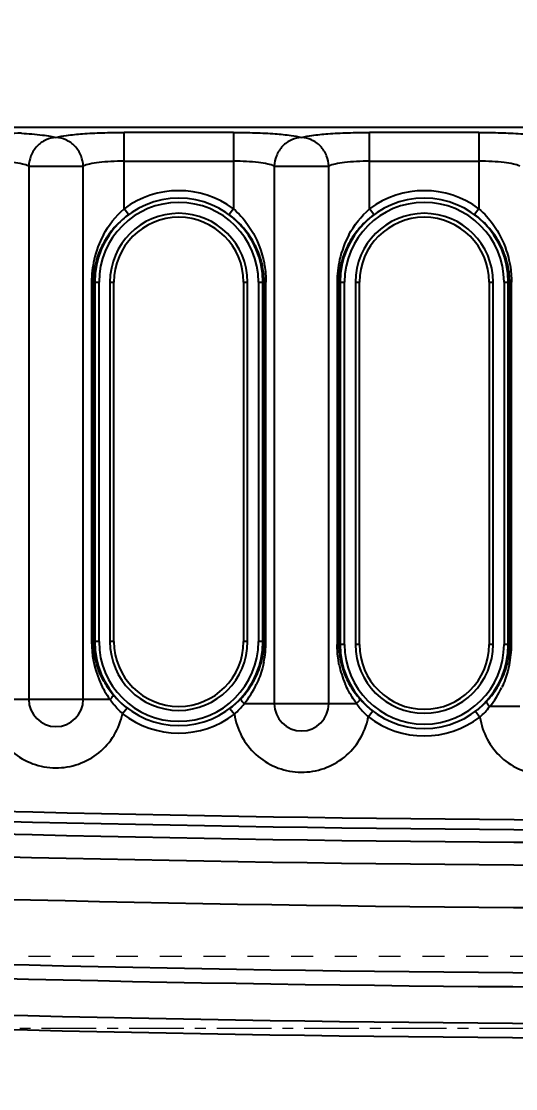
# Model space of a CAD drawing. Header units: millimetres. Extents: x 699 to 6116, y -3115 to -1923.
# Drawn here: x 997.2 to 1031.6, y -2572.3 to -2497.9 of the extents above; entities that cross this region are included whole.
import ezdxf

# ---------------------------------------------------------------- set-up
doc = ezdxf.new("R2010")
doc.units = ezdxf.units.MM
doc.header["$LTSCALE"] = 16.335
doc.header["$PDMODE"] = 3
doc.header["$PDSIZE"] = 0.3125
doc.linetypes.add('CENTER', pattern=[0.6, 0.375, -0.075, 0.075, -0.075])
doc.linetypes.add('HIDDEN', pattern=[0.2, 0.1, -0.1])
doc.layers.get('0').update_dxf_attribs({"linetype": 'CONTINUOUS'})
doc.layers.get('Defpoints').update_dxf_attribs({"linetype": 'CONTINUOUS'})
doc.layers.add('cool', color=153, linetype='HIDDEN', lineweight=9)
doc.styles.get("Standard").update_dxf_attribs({"font": 'txt', "width": 0.8})
doc.dimstyles.get("Standard").update_dxf_attribs({"dimtxt": 0.15625, "dimasz": 0.1875, "dimexe": 0.125, "dimexo": 0.0625, "dimtad": 0, "dimtih": 1, "dimtoh": 1, "dimdsep": 46, "dimtxsty": 'Standard', "dimcen": 0.09, "dimadec": 0, "dimazin": 0, "dimtp": 0.01, "dimtm": 0.01, "dimtfac": 1, "dimtofl": 0, "dimtmove": 0, "dimatfit": 3, "dimfxl": 0, "dimtolj": 1, "dimarcsym": 0})

# ---------------------------------------------------------------- blocks, each defined once
blk = doc.blocks.new('*D757')
at = {"color": 4, "lineweight": -2}
blk.add_line((976.485, -2500.543), (755.484, -2500.543), dxfattribs=at)
at = {"layer": 'Defpoints', "color": 0}
for p in [(1045.847, -2423.043), (755.484, -2500.543), (976.547, -2500.543)]:
    blk.add_point(p, dxfattribs=at)
at = {"color": 6, "insert": (740.151, -2500.543), "char_height": 10, "attachment_point": 5}
blk.add_mtext('\\A1;77.50', dxfattribs=at)
blk = doc.blocks.new('*D758')
at = {"color": 4, "lineweight": -2}
blk.add_line((890.285, -2596.043), (755.484, -2596.043), dxfattribs=at)
at = {"layer": 'Defpoints', "color": 0}
for p in [(1045.847, -2423.043), (755.484, -2596.043), (890.347, -2596.043)]:
    blk.add_point(p, dxfattribs=at)
at = {"color": 6, "insert": (738.151, -2596.043), "char_height": 10, "attachment_point": 5}
blk.add_mtext('\\A1;173.00', dxfattribs=at)
blk = doc.blocks.new('*D759')
at = {"color": 4, "lineweight": -2}
blk.add_line((895.847, -2600.255), (895.847, -2670.053), dxfattribs=at)
at = {"layer": 'Defpoints', "color": 0}
for p in [(1045.847, -2423.043), (895.847, -2600.193), (895.847, -2670.053)]:
    blk.add_point(p, dxfattribs=at)
at = {"color": 6, "insert": (895.847, -2686.72), "char_height": 10, "attachment_point": 5, "rotation": 90}
blk.add_mtext('\\A1;150.00', dxfattribs=at)
blk = doc.blocks.new('*D760')
at = {"color": 4, "lineweight": -2}
blk.add_line((960.347, -2429.905), (960.347, -2670.053), dxfattribs=at)
at = {"layer": 'Defpoints', "color": 0}
for p in [(1045.847, -2423.043), (960.347, -2429.843), (960.347, -2670.053)]:
    blk.add_point(p, dxfattribs=at)
at = {"color": 6, "insert": (960.347, -2685.387), "char_height": 10, "attachment_point": 5, "rotation": 90}
blk.add_mtext('\\A1;85.50', dxfattribs=at)
blk = doc.blocks.new('*D761')
at = {"color": 4, "lineweight": -2}
blk.add_line((979.847, -2503.905), (979.847, -2670.053), dxfattribs=at)
at = {"layer": 'Defpoints', "color": 0}
for p in [(1045.847, -2423.043), (979.847, -2503.843), (979.847, -2670.053)]:
    blk.add_point(p, dxfattribs=at)
at = {"color": 6, "insert": (979.847, -2684.72), "char_height": 10, "attachment_point": 5, "rotation": 90}
blk.add_mtext('\\A1;66.00', dxfattribs=at)

msp = doc.modelspace()

# ---------------------------------------------------------------- linework, layer by layer
at = {"color": 7, "linetype": 'Continuous'}
for p, q in [((994.907, -2505.305), (1106.842, -2505.305)), ((1011.949, -2505.667), (1004.333, -2505.667)), ((1004.333, -2510.99), (1004.333, -2505.667)), ((1011.949, -2505.667), (1011.949, -2510.99)), ((1029.042, -2505.667), (1021.426, -2505.667)), ((1021.426, -2510.99), (1021.426, -2505.667)), ((1029.042, -2505.667), (1029.042, -2510.99)), ((1004.333, -2507.667), (1011.949, -2507.667)), ((1021.426, -2507.667), (1029.042, -2507.667)), ((997.699, -2508.018), (1001.49, -2508.018)), ((997.699, -2508.018), (997.699, -2545.149)), ((1001.49, -2545.149), (1001.49, -2508.018)), ((1014.792, -2508.018), (1018.583, -2508.018)), ((1014.792, -2508.018), (1014.792, -2545.45)), ((1018.583, -2545.45), (1018.583, -2508.018)), ((1004.633, -2511.392), (1004.333, -2510.99)), ((1011.949, -2510.99), (1011.649, -2511.392)), ((1021.726, -2511.392), (1021.426, -2510.99)), ((1029.042, -2510.99), (1028.742, -2511.392)), ((1002.194, -2516.09), (1002.07, -2516.09)), ((1002.07, -2516.09), (1002.07, -2541.127)), ((1002.194, -2541.127), (1002.194, -2516.09)), ((1002.289, -2516.09), (1002.59, -2516.09)), ((1002.289, -2516.09), (1002.289, -2541.127)), ((1002.59, -2541.127), (1002.59, -2516.09)), ((1003.351, -2516.09), (1003.627, -2516.09)), ((1003.351, -2516.09), (1003.351, -2541.127)), ((1003.627, -2541.127), (1003.627, -2516.09)), ((1012.655, -2516.09), (1012.93, -2516.09)), ((1012.655, -2516.09), (1012.655, -2541.127)), ((1012.93, -2541.127), (1012.93, -2516.09)), ((1013.691, -2516.09), (1013.992, -2516.09)), ((1013.691, -2516.09), (1013.691, -2541.127)), ((1013.992, -2541.127), (1013.992, -2516.09)), ((1014.088, -2516.09), (1014.212, -2516.09)), ((1014.088, -2516.09), (1014.088, -2541.127)), ((1014.212, -2541.127), (1014.212, -2516.09)), ((1019.287, -2516.09), (1019.163, -2516.09)), ((1019.163, -2516.09), (1019.163, -2541.328)), ((1019.287, -2541.328), (1019.287, -2516.09)), ((1019.383, -2516.09), (1019.684, -2516.09)), ((1019.383, -2516.09), (1019.383, -2541.328)), ((1019.684, -2541.328), (1019.684, -2516.09)), ((1020.445, -2516.09), (1020.721, -2516.09)), ((1020.445, -2516.09), (1020.445, -2541.328)), ((1020.721, -2541.328), (1020.721, -2516.09)), ((1029.748, -2516.09), (1030.024, -2516.09)), ((1029.748, -2516.09), (1029.748, -2541.328)), ((1030.024, -2541.328), (1030.024, -2516.09)), ((1030.785, -2516.09), (1031.086, -2516.09)), ((1030.785, -2516.09), (1030.785, -2541.328)), ((1031.086, -2541.328), (1031.086, -2516.09)), ((1031.181, -2516.09), (1031.306, -2516.09)), ((1031.181, -2516.09), (1031.181, -2541.328)), ((1031.306, -2541.328), (1031.306, -2516.09)), ((1002.194, -2541.127), (1002.07, -2541.127)), ((1002.59, -2541.127), (1002.289, -2541.127)), ((1003.627, -2541.127), (1003.351, -2541.127)), ((1012.93, -2541.127), (1012.655, -2541.127)), ((1013.992, -2541.127), (1013.691, -2541.127)), ((1014.088, -2541.127), (1014.212, -2541.127)), ((1019.287, -2541.328), (1019.163, -2541.328)), ((1019.684, -2541.328), (1019.383, -2541.328)), ((1020.721, -2541.328), (1020.445, -2541.328)), ((1030.024, -2541.328), (1029.748, -2541.328)), ((1031.086, -2541.328), (1030.785, -2541.328)), ((1031.181, -2541.328), (1031.306, -2541.328)), ((1003.354, -2545.149), (995.604, -2545.149)), ((1004.538, -2545.753), (1004.23, -2546.148)), ((1020.521, -2545.45), (1012.698, -2545.45)), ((1031.886, -2545.652), (1029.791, -2545.652)), ((1011.707, -2545.781), (1012.012, -2546.179)), ((1021.648, -2545.967), (1021.341, -2546.363)), ((1028.801, -2545.982), (1029.106, -2546.38))]:
    msp.add_line(p, q, dxfattribs=at)
for centre, radius, start, end in [((1008.141, -2516.09), 6.365, 53.25404, 126.74596), ((1025.234, -2516.09), 6.365, 53.25404, 126.74596), ((1008.141, -2516.09), 5.852, 0, 180), ((1008.141, -2516.09), 5.551, 0, 180), ((1025.234, -2516.09), 5.852, 0, 180), ((1025.234, -2516.09), 5.551, 0, 180), ((1008.141, -2516.09), 4.79, 0, 180), ((1008.375, -2516.417), 6.265, 126.67154, 140.62332), ((1008.141, -2516.09), 4.514, 0, 180), ((1007.9, -2516.424), 6.275, 42.45432, 53.32018), ((1025.234, -2516.09), 4.79, 0, 180), ((1025.468, -2516.417), 6.265, 126.67154, 140.62332), ((1025.234, -2516.09), 4.514, 0, 180), ((1024.994, -2516.424), 6.275, 42.45432, 53.32018), ((1008.935, -2516.057), 6.86, 151.70951, 167.07638), ((1008.245, -2516.309), 6.097, 140.63545, 149.13661), ((1026.028, -2516.057), 6.86, 151.70951, 167.07638), ((1025.339, -2516.309), 6.097, 140.63545, 149.13661), ((1008.098, -2516.22), 5.924, 149.14275, 157.86892), ((1025.191, -2516.22), 5.924, 149.14275, 157.86892), ((1009.055, -2516.094), 6.985, 167.0025, 179.96792), ((1007.919, -2516.147), 5.732, 157.87532, 165.89125), ((1026.148, -2516.094), 6.985, 167.0025, 179.96792), ((1025.013, -2516.147), 5.732, 157.87532, 165.89125), ((1007.758, -2516.105), 5.565, 165.90603, 173.29158), ((1008.457, -2516.107), 5.631, 0.17075, 11.28696), ((1024.851, -2516.105), 5.565, 165.90603, 173.29158), ((1025.551, -2516.107), 5.631, 0.17075, 11.28696), ((1007.649, -2516.09), 5.455, 173.30508, 179.99397), ((1024.743, -2516.09), 5.455, 173.30508, 179.99397), ((1009.052, -2541.12), 6.982, 180.05531, 202.47795), ((1007.788, -2541.115), 5.594, 180.12439, 190.1624), ((1008.141, -2541.127), 5.852, 180, 0), ((1008.141, -2541.127), 5.551, 180, 360), ((1008.141, -2541.127), 4.79, 180, 360), ((1008.141, -2541.127), 4.514, 180, 0), ((1007.29, -2541.127), 6.922, 347.91491, 0.00271), ((1024.895, -2541.314), 5.607, 180.14053, 190.55893), ((1025.234, -2541.328), 5.852, 180, 0), ((1025.234, -2541.328), 5.551, 180, 360), ((1025.234, -2541.328), 4.79, 180, 360), ((1025.234, -2541.328), 4.514, 180, 0), ((1024.383, -2541.328), 6.922, 347.91483, 0.00272), ((1008.496, -2541.121), 5.59, 339.44325, 346.63598), ((1025.583, -2541.5), 6.396, 191.39219, 203.68819), ((1024.741, -2541.34), 5.452, 190.58219, 191.47535), ((1025.589, -2541.322), 5.59, 339.44325, 346.63592), ((1008.268, -2541.027), 5.836, 331.2454, 339.366), ((1025.189, -2541.2), 5.922, 200.4173, 210.7091), ((1025.362, -2541.229), 5.836, 331.24537, 339.36599), ((1008.822, -2541.222), 6.733, 202.51373, 214.25997), ((1008.228, -2540.924), 6.074, 209.77431, 211.18966), ((1008.168, -2540.963), 6.002, 211.1641, 220.14269), ((1007.522, -2541.257), 6.662, 320.98408, 334.63815), ((1007.959, -2540.865), 6.185, 326.92539, 331.30518), ((1025.334, -2541.116), 6.089, 210.6913, 211.65252), ((1025.053, -2541.066), 6.185, 326.92541, 331.30514), ((1008.848, -2541.2), 6.766, 214.28588, 215.70238), ((1008.277, -2540.881), 6.138, 220.06639, 224.28565), ((1025.281, -2541.152), 6.025, 211.6256, 221.27199), ((1024.615, -2541.458), 6.662, 320.98407, 334.6381), ((999.594, -2545.149), 1.896, 180, 0), ((1008.242, -2541.792), 5.93, 214.47693, 218.68943), ((1008.442, -2540.722), 6.367, 224.28066, 228.33878), ((1008.555, -2540.595), 6.537, 228.33737, 232.08932), ((1016.688, -2545.45), 1.896, 180, 0), ((1025.32, -2542.007), 5.907, 215.65782, 219.77304), ((999.329, -2545.11), 5.01, 345.82944, 348.0345), ((1008.141, -2541.127), 6.365, 232.08516, 307.45639), ((1024.826, -2542.419), 5.264, 219.77098, 228.54237), ((1016.463, -2545.426), 4.968, 345.88283, 349.12703), ((1025.234, -2541.328), 6.365, 232.2913, 307.45818), ((1045.847, -555.868), 1997.698, 265.604565, 274.395435), ((1045.847, -555.868), 1998.398, 265.604565, 274.395435), ((1045.847, -555.868), 1999.273, 265.604565, 274.395435), ((1045.847, -555.868), 2000.858, 265.604565, 274.395435), ((1045.847, -555.868), 2003.819, 265.604565, 274.395435), ((1045.847, -555.868), 2008.352, 265.604565, 274.395435), ((1045.847, -555.868), 2009.339, 265.604565, 274.395435), ((1045.847, -555.868), 2011.88, 265.604565, 274.395435), ((1045.847, -555.868), 2012.885, 265.604565, 274.395435)]:
    msp.add_arc(centre, radius, start, end, dxfattribs=at)
for points in [[(997.183, -2505.727), (996.546, -2505.736), (995.91, -2505.733), (995.273, -2505.73)], [(1002.894, -2512.806), (1003.26, -2512.126), (1003.751, -2511.497), (1004.333, -2510.99)], [(1011.949, -2510.99), (1012.316, -2511.309), (1012.646, -2511.676), (1012.929, -2512.071)], [(1019.988, -2512.806), (1020.354, -2512.126), (1020.844, -2511.497), (1021.426, -2510.99)], [(1029.042, -2510.99), (1029.409, -2511.309), (1029.739, -2511.676), (1030.023, -2512.071)], [(1012.454, -2545.11), (1012.71, -2544.843), (1012.94, -2544.55), (1013.142, -2544.24)], [(1029.547, -2545.311), (1029.803, -2545.044), (1030.034, -2544.751), (1030.235, -2544.442)], [(1004.23, -2546.149), (1004.006, -2545.951), (1003.8, -2545.732), (1003.613, -2545.499)], [(1012.012, -2546.179), (1012.264, -2545.961), (1012.49, -2545.712), (1012.698, -2545.45)], [(1029.105, -2546.38), (1029.358, -2546.162), (1029.584, -2545.913), (1029.791, -2545.652)]]:
    msp.add_open_spline(points, degree=3, dxfattribs=at)
for points, knots in [([(997.183, -2505.727), (997.674, -2505.753), (998.349, -2505.803), (999.151, -2505.915), (999.465, -2505.98), (999.594, -2506.018)], [0, 0, 0, 0, 0.606441, 0.833644, 1, 1, 1, 1]), ([(999.594, -2506.018), (999.36, -2506.027), (998.866, -2506.144), (998.236, -2506.597), (997.814, -2507.262), (997.707, -2507.773), (997.699, -2508.018)], [0, 0, 0, 0, 0.233578, 0.491553, 0.754781, 1, 1, 1, 1]), ([(999.594, -2506.018), (999.831, -2505.948), (1000.445, -2505.851), (1001.517, -2505.747), (1002.856, -2505.682), (1003.825, -2505.666), (1004.333, -2505.667)], [0, 0, 0, 0, 0.155948, 0.389403, 0.679648, 1, 1, 1, 1]), ([(1001.49, -2508.018), (1001.481, -2507.773), (1001.374, -2507.262), (1000.952, -2506.597), (1000.322, -2506.144), (999.828, -2506.027), (999.594, -2506.018)], [0, 0, 0, 0, 0.245218, 0.508445, 0.766421, 1, 1, 1, 1]), ([(1011.949, -2505.667), (1012.457, -2505.666), (1013.426, -2505.682), (1014.765, -2505.747), (1015.837, -2505.851), (1016.45, -2505.948), (1016.688, -2506.018)], [0, 0, 0, 0, 0.320374, 0.610618, 0.844066, 1, 1, 1, 1]), ([(1016.688, -2506.018), (1016.453, -2506.027), (1015.96, -2506.144), (1015.329, -2506.597), (1014.907, -2507.262), (1014.8, -2507.773), (1014.792, -2508.018)], [0, 0, 0, 0, 0.233579, 0.491555, 0.754782, 1, 1, 1, 1]), ([(1016.688, -2506.018), (1016.925, -2505.948), (1017.538, -2505.851), (1018.611, -2505.747), (1019.949, -2505.682), (1020.918, -2505.666), (1021.426, -2505.667)], [0, 0, 0, 0, 0.155949, 0.389404, 0.679649, 1, 1, 1, 1]), ([(1018.583, -2508.018), (1018.575, -2507.773), (1018.468, -2507.262), (1018.046, -2506.597), (1017.415, -2506.144), (1016.922, -2506.027), (1016.688, -2506.018)], [0, 0, 0, 0, 0.245218, 0.508445, 0.766421, 1, 1, 1, 1]), ([(1029.042, -2505.667), (1029.551, -2505.666), (1030.519, -2505.682), (1031.858, -2505.747), (1032.931, -2505.851), (1033.544, -2505.948), (1033.781, -2506.018)], [0, 0, 0, 0, 0.320374, 0.610618, 0.844066, 1, 1, 1, 1]), ([(997.699, -2508.018), (997.561, -2507.95), (997.192, -2507.851), (996.547, -2507.747), (995.743, -2507.682), (995.16, -2507.667), (994.855, -2507.667)], [0, 0, 0, 0, 0.159954, 0.393168, 0.681995, 1, 1, 1, 1]), ([(1004.333, -2507.667), (1004.028, -2507.667), (1003.445, -2507.682), (1002.641, -2507.747), (1001.996, -2507.851), (1001.627, -2507.95), (1001.49, -2508.018)], [0, 0, 0, 0, 0.318055, 0.606823, 0.840028, 1, 1, 1, 1]), ([(1014.792, -2508.018), (1014.654, -2507.95), (1014.286, -2507.851), (1013.641, -2507.747), (1012.836, -2507.682), (1012.254, -2507.667), (1011.949, -2507.667)], [0, 0, 0, 0, 0.159969, 0.39318, 0.681951, 1, 1, 1, 1]), ([(1021.426, -2507.667), (1021.121, -2507.667), (1020.539, -2507.682), (1019.734, -2507.747), (1019.089, -2507.851), (1018.721, -2507.95), (1018.583, -2508.018)], [0, 0, 0, 0, 0.318055, 0.606823, 0.840028, 1, 1, 1, 1]), ([(1031.886, -2508.018), (1031.748, -2507.95), (1031.379, -2507.851), (1030.734, -2507.747), (1029.93, -2507.682), (1029.347, -2507.667), (1029.042, -2507.667)], [0, 0, 0, 0, 0.159969, 0.39318, 0.681951, 1, 1, 1, 1]), ([(1013.689, -2514.031), (1013.623, -2513.863), (1013.323, -2513.199), (1012.9, -2512.592), (1012.53, -2512.188)], [0, 0, 0, 0, 0.248204, 1, 1, 1, 1]), ([(1012.929, -2512.071), (1013.324, -2512.622), (1013.744, -2513.447), (1013.988, -2514.322), (1014.039, -2514.547)], [0, 0, 0, 0, 0.746536, 1, 1, 1, 1]), ([(1030.783, -2514.031), (1030.716, -2513.863), (1030.416, -2513.199), (1029.993, -2512.592), (1029.624, -2512.188)], [0, 0, 0, 0, 0.248204, 1, 1, 1, 1]), ([(1030.023, -2512.071), (1030.418, -2512.622), (1030.838, -2513.447), (1031.081, -2514.322), (1031.132, -2514.547)], [0, 0, 0, 0, 0.746536, 1, 1, 1, 1]), ([(1013.979, -2515.005), (1013.962, -2514.921), (1013.888, -2514.59), (1013.783, -2514.266), (1013.689, -2514.031)], [0, 0, 0, 0, 0.253093, 1, 1, 1, 1]), ([(1014.039, -2514.547), (1014.067, -2514.671), (1014.167, -2515.18), (1014.212, -2515.699), (1014.212, -2516.09)], [0, 0, 0, 0, 0.246522, 1, 1, 1, 1]), ([(1031.072, -2515.005), (1031.055, -2514.921), (1030.981, -2514.59), (1030.876, -2514.266), (1030.783, -2514.031)], [0, 0, 0, 0, 0.253093, 1, 1, 1, 1]), ([(1031.132, -2514.547), (1031.16, -2514.671), (1031.261, -2515.18), (1031.305, -2515.699), (1031.305, -2516.09)], [0, 0, 0, 0, 0.246522, 1, 1, 1, 1]), ([(1013.934, -2542.413), (1013.959, -2542.309), (1014.047, -2541.886), (1014.087, -2541.452), (1014.088, -2541.127)], [0, 0, 0, 0, 0.247439, 1, 1, 1, 1]), ([(1019.313, -2542.763), (1019.29, -2542.646), (1019.208, -2542.172), (1019.173, -2541.69), (1019.163, -2541.328)], [0, 0, 0, 0, 0.248128, 1, 1, 1, 1]), ([(1031.028, -2542.614), (1031.053, -2542.51), (1031.14, -2542.087), (1031.181, -2541.653), (1031.181, -2541.328)], [0, 0, 0, 0, 0.247439, 1, 1, 1, 1]), ([(1002.956, -2543.94), (1002.875, -2543.799), (1002.573, -2543.218), (1002.369, -2542.586), (1002.282, -2542.102)], [0, 0, 0, 0, 0.248513, 1, 1, 1, 1]), ([(1014.058, -2542.576), (1014.03, -2542.71), (1013.902, -2543.235), (1013.714, -2543.746), (1013.541, -2544.11)], [0, 0, 0, 0, 0.253593, 1, 1, 1, 1]), ([(1019.399, -2542.425), (1019.413, -2542.497), (1019.477, -2542.782), (1019.564, -2543.061), (1019.639, -2543.266)], [0, 0, 0, 0, 0.252665, 1, 1, 1, 1]), ([(1031.152, -2542.777), (1031.123, -2542.911), (1030.995, -2543.436), (1030.807, -2543.947), (1030.635, -2544.311)], [0, 0, 0, 0, 0.253593, 1, 1, 1, 1]), ([(1020.521, -2545.45), (1020.443, -2545.342), (1020.143, -2544.903), (1019.885, -2544.434), (1019.726, -2544.07)], [0, 0, 0, 0, 0.251982, 1, 1, 1, 1]), ([(1003.58, -2544.833), (1003.586, -2544.848), (1003.569, -2544.897), (1003.5, -2545.005), (1003.417, -2545.09), (1003.354, -2545.149)], [0, 0, 0, 0, 0.124157, 0.346998, 1, 1, 1, 1]), ([(1011.707, -2545.781), (1011.774, -2545.73), (1012.036, -2545.521), (1012.282, -2545.292), (1012.454, -2545.11)], [0, 0, 0, 0, 0.253314, 1, 1, 1, 1]), ([(1012.454, -2545.11), (1012.448, -2545.125), (1012.469, -2545.173), (1012.516, -2545.247), (1012.598, -2545.345), (1012.662, -2545.415), (1012.698, -2545.45)], [0, 0, 0, 0, 0.109733, 0.32764, 0.642555, 1, 1, 1, 1]), ([(1020.753, -2545.126), (1020.758, -2545.14), (1020.743, -2545.187), (1020.673, -2545.298), (1020.587, -2545.387), (1020.521, -2545.45)], [0, 0, 0, 0, 0.111261, 0.323183, 1, 1, 1, 1]), ([(1020.753, -2545.126), (1020.819, -2545.202), (1021.096, -2545.504), (1021.404, -2545.778), (1021.648, -2545.967)], [0, 0, 0, 0, 0.245431, 1, 1, 1, 1]), ([(1028.801, -2545.982), (1028.868, -2545.931), (1029.13, -2545.722), (1029.375, -2545.493), (1029.547, -2545.311)], [0, 0, 0, 0, 0.253314, 1, 1, 1, 1]), ([(1029.547, -2545.311), (1029.542, -2545.326), (1029.563, -2545.374), (1029.609, -2545.448), (1029.691, -2545.546), (1029.755, -2545.616), (1029.791, -2545.652)], [0, 0, 0, 0, 0.109733, 0.32764, 0.642555, 1, 1, 1, 1]), ([(994.918, -2545.878), (995, -2546.411), (995.346, -2547.458), (996.355, -2548.761), (997.75, -2549.643), (999.359, -2550.008), (1000.996, -2549.804), (1002.472, -2549.065), (1003.604, -2547.866), (1004.051, -2546.858), (1004.186, -2546.336)], [0, 0, 0, 0, 0.124982, 0.249985, 0.374986, 0.499982, 0.624983, 0.749986, 0.875005, 1, 1, 1, 1]), ([(1012.012, -2546.179), (1012.093, -2546.712), (1012.439, -2547.759), (1013.449, -2549.063), (1014.844, -2549.945), (1016.453, -2550.31), (1018.09, -2550.106), (1019.566, -2549.367), (1020.699, -2548.168), (1021.145, -2547.16), (1021.28, -2546.638)], [0, 0, 0, 0, 0.124981, 0.249983, 0.374983, 0.499977, 0.624978, 0.749981, 0.875003, 1, 1, 1, 1]), ([(1029.105, -2546.38), (1029.187, -2546.914), (1029.533, -2547.961), (1030.543, -2549.265), (1031.938, -2550.147), (1033.547, -2550.512), (1035.185, -2550.308), (1036.661, -2549.569), (1037.794, -2548.37), (1038.24, -2547.361), (1038.375, -2546.839)], [0, 0, 0, 0, 0.12498, 0.24998, 0.374979, 0.499971, 0.624972, 0.749975, 0.874998, 1, 1, 1, 1])]:
    msp.add_open_spline(points, degree=3, knots=knots, dxfattribs=at)
at = {"layer": 'cool', "ltscale": 0.932966}
msp.add_line((775.177, -2563.043), (1316.517, -2563.043), dxfattribs=at)
at = {"layer": 'cool', "color": 1, "linetype": 'CENTER', "ltscale": 0.621977}
msp.add_line((760.847, -2568.043), (1330.847, -2568.043), dxfattribs=at)

# ---------------------------------------------------------------- dimensions: what is measured, and where the dimension line sits
for feature_location, offset, dtype, picture, middle in [((890.347, -2596.043), (-134.863, 0), 0, '*D758', (738.151, -2596.043)), ((976.547, -2500.543), (-221.063, 0), 0, '*D757', (740.151, -2500.543)), ((895.847, -2600.193), (0, -69.861), 1, '*D759', (895.847, -2686.72)), ((960.347, -2429.843), (0, -240.211), 1, '*D760', (960.347, -2685.387)), ((979.847, -2503.843), (0, -166.211), 1, '*D761', (979.847, -2684.72))]:
    dim = msp.add_ordinate_dim(feature_location=feature_location, offset=offset, dtype=dtype, origin=(1045.847, -2423.043), dimstyle='Standard', override={"dimtxt": 10, "dimasz": 10, "dimgap": 0, "dimtih": 0, "dimtoh": 0, "dimzin": 0, "dimcen": 0, "dimclrd": 4, "dimclre": 4, "dimclrt": 6, "dimadec": 2, "dimtp": 0, "dimtm": 0, "dimtzin": 0})
    dim.commit()
    dim.dimension.update_dxf_attribs({"geometry": picture, "text_midpoint": middle})

doc.saveas('drawing.dxf')
